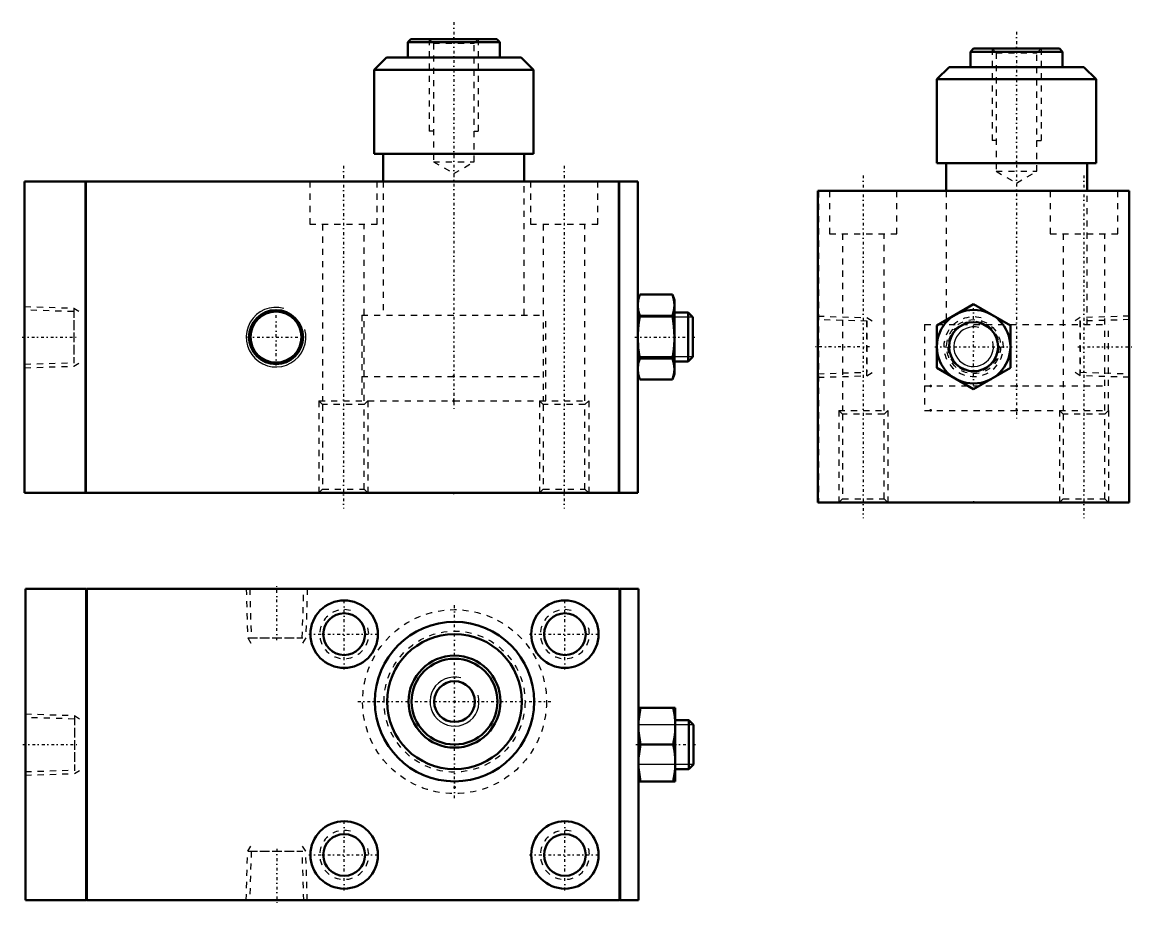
# Model space of a CAD drawing. Header units: millimetres. Extents: x -70 to 111, y -67 to 77.
import ezdxf

# ---------------------------------------------------------------- set-up
doc = ezdxf.new("R2010")
doc.units = ezdxf.units.MM
doc.linetypes.add('Center', pattern=[1.5, 0.45, -0.5, 0.05, -0.5])
doc.linetypes.add('Dashed', pattern=[2, 1, -1])
for name, color, linetype, lineweight in [('2d ConnectionPoints', 7, 'Continuous', 50), ('AM_0', 7, 'Continuous', 50), ('AM_5', 3, 'Continuous', 25), ('AM_7', 7, 'Center', 25), ('AM_9', 6, 'Dashed', 25)]:
    doc.layers.add(name, color=color, linetype=linetype, lineweight=lineweight)

# ---------------------------------------------------------------- blocks, each defined once
blk = doc.blocks.new('1_NPS_AH18RA_0_rod__0_in_JSP_AH18RA_0__0')
at = {"layer": 'AM_0'}
for p, q in [((-7, 74), (-7.5, 73.5)), ((-7.5, 73.5), (7.5, 73.5)), ((-7.5, 73.5), (-7.5, 71)), ((-7, 74), (7, 74)), ((7.5, 73.5), (7, 74)), ((7.5, 71), (7.5, 73.5)), ((-11, 71), (-13, 69)), ((-11, 71), (11, 71)), ((13, 69), (11, 71)), ((-13, 69), (13, 69)), ((-13, 69), (-13, 55.3)), ((13, 55.3), (13, 69)), ((-13, 55.3), (13, 55.3)), ((-11.5, 55.3), (-11.5, 50.8)), ((11.5, 50.8), (11.5, 55.3))]:
    blk.add_line(p, q, dxfattribs=at)
at = {"layer": 'AM_5', "linetype": 'Dashed'}
for p, q in [((-4, 74), (-4, 59)), ((4, 74), (4, 59)), ((-3.3235, 59), (-4, 59)), ((3.3235, 59), (4, 59))]:
    blk.add_line(p, q, dxfattribs=at)
at = {"layer": 'AM_9'}
for p, q in [((-4, 74), (-3.3235, 73.3235)), ((-3.3235, 73.3235), (-3.3235, 54)), ((-3.3235, 73.3235), (3.3235, 73.3235)), ((3.3235, 73.3235), (4, 74)), ((3.3235, 54), (3.3235, 73.3235)), ((-3.3235, 54), (3.3235, 54)), ((-3.3235, 54), (0, 52.0812)), ((0, 52.0812), (3.3235, 54)), ((-11.5, 50.8), (-11.5, 29)), ((11.5, 29), (11.5, 50.8)), ((-15, 29), (15, 29)), ((-15, 29), (-15, 19)), ((15, 19), (15, 29)), ((-15, 19), (15, 19))]:
    blk.add_line(p, q, dxfattribs=at)
blk = doc.blocks.new('2_NPS_AH18RA_4_body__0_in_JSP_AH18RA_0__0')
at = {"layer": 'AM_0'}
for p, q in [((-70, 50.8), (-60.1, 50.8)), ((-70, 50.8), (-70, 0)), ((-60.1, 50.8), (-60.1, 0)), ((-60.1, 50.7), (-60, 50.7)), ((-60, 50.8), (-60, 0)), ((-60, 50.8), (26.9, 50.8)), ((26.9, 50.8), (26.9, 0)), ((26.9, 50.7), (27, 50.7)), ((27, 50.8), (27, 0)), ((27, 50.8), (30, 50.8)), ((30, 50.8), (30, 0)), ((30.34, 32.33), (30, 31.4)), ((35.66, 32.33), (30.34, 32.33)), ((36, 31.4), (35.66, 32.33)), ((36, 19.4), (36, 31.4)), ((38.23, 29.4), (36, 29.4)), ((39, 28.63), (38.23, 29.4)), ((38.23, 29.4), (38.23, 21.4)), ((35.66, 28.86), (30.34, 28.86)), ((39, 28.63), (39, 22.17)), ((35.66, 21.94), (30.34, 21.94)), ((38.23, 21.4), (39, 22.17)), ((36, 21.4), (38.23, 21.4)), ((30, 19.4), (30.34, 18.47)), ((35.66, 18.47), (30.34, 18.47)), ((35.66, 18.47), (36, 19.4)), ((-70, 0), (-60.1, 0)), ((-60.1, 0.1), (-60, 0.1)), ((-60, 0), (26.9, 0)), ((26.9, 0.1), (27, 0.1)), ((27, 0), (30, 0))]:
    blk.add_line(p, q, dxfattribs=at)
for points in [[(30.34, 32.33), (30.09, 31.47), (30, 30.6)], [(36, 30.6), (35.91, 31.46), (35.66, 32.33)], [(30, 30.6), (30.09, 29.73), (30.34, 28.86)], [(35.66, 28.86), (35.91, 29.72), (36, 30.6)], [(30.34, 28.86), (30.12, 27.38), (30.01, 25.88), (30, 25.4)], [(36, 25.4), (35.91, 27.13), (35.66, 28.86)], [(30, 25.4), (30.09, 23.67), (30.34, 21.94)], [(35.66, 21.94), (35.88, 23.42), (35.99, 24.92), (36, 25.4)], [(30.34, 21.94), (30.09, 21.08), (30, 20.2)], [(36, 20.2), (35.91, 21.07), (35.66, 21.94)], [(30, 20.2), (30.09, 19.34), (30.34, 18.47)], [(35.66, 18.47), (35.91, 19.33), (36, 20.2)]]:
    blk.add_lwpolyline(points, dxfattribs=at)
for radius in [4.41, 4.16]:
    blk.add_circle((-29, 25.4), radius, dxfattribs=at)
at = {"layer": 'AM_5', "linetype": 'Dashed'}
for p, q in [((-70, 30.39), (-62, 30.14)), ((-62, 30.14), (-62, 20.66)), ((-62, 30.14), (-61, 29.53)), ((-70, 20.41), (-62, 20.66)), ((-62, 20.66), (-61, 21.27)), ((-22, 15), (-22, 0)), ((-14, 15), (-14, 0)), ((14, 15), (14, 0)), ((22, 15), (22, 0))]:
    blk.add_line(p, q, dxfattribs=at)
at = {"layer": 'AM_5'}
for p, q in [((30, 29.4), (30, 28.63)), ((39, 28.63), (30, 28.63)), ((39, 22.17), (30, 22.17)), ((30, 21.4), (30, 22.17))]:
    blk.add_line(p, q, dxfattribs=at)
blk.add_arc((-29, 25.4), 4.86, 75, 15, dxfattribs=at)
at = {"layer": 'AM_7'}
for p, q in [((0, 76.75), (0, 13.21)), ((-18, 53.34), (-18, -2.54)), ((18, 53.34), (18, -2.54)), ((-29, 20.77), (-29, 30.03)), ((-70.4, 25.4), (-61.6, 25.4)), ((-33.63, 25.4), (-24.37, 25.4)), ((29.55, 25.4), (39.45, 25.4))]:
    blk.add_line(p, q, dxfattribs=at)
at = {"layer": 'AM_9'}
for p, q in [((-23.5, 50.8), (-23.5, 43.8)), ((-12.5, 43.8), (-12.5, 50.8)), ((-11.5, 50.8), (-11.5, 29)), ((11.5, 29), (11.5, 50.8)), ((12.5, 50.8), (12.5, 43.8)), ((23.5, 43.8), (23.5, 50.8)), ((-23.5, 43.8), (-12.5, 43.8)), ((-21.4, 43.8), (-21.4, 15)), ((-14.6, 15), (-14.6, 43.8)), ((12.5, 43.8), (23.5, 43.8)), ((14.6, 43.8), (14.6, 15)), ((21.4, 15), (21.4, 43.8)), ((-62, 29.56), (-70, 29.81)), ((-62, 29.56), (-62, 21.24)), ((-15, 29), (15, 29)), ((-15, 29), (-15, 15)), ((15, 15), (15, 29)), ((-70, 20.99), (-62, 21.24)), ((-22, 15), (-21.4, 14.4)), ((-22, 15), (22, 15)), ((-14.6, 14.4), (-14, 15)), ((14, 15), (14.6, 14.4)), ((21.4, 14.4), (22, 15)), ((-21.4, 14.4), (-21.4, 0.6)), ((-14.6, 14.4), (-21.4, 14.4)), ((-14.6, 0.6), (-14.6, 14.4)), ((14.6, 14.4), (14.6, 0.6)), ((21.4, 14.4), (14.6, 14.4)), ((21.4, 0.6), (21.4, 14.4)), ((-21.4, 0.6), (-22, 0)), ((-21.4, 0.6), (-14.6, 0.6)), ((-14, 0), (-14.6, 0.6)), ((14.6, 0.6), (14, 0)), ((14.6, 0.6), (21.4, 0.6)), ((22, 0), (21.4, 0.6))]:
    blk.add_line(p, q, dxfattribs=at)
blk = doc.blocks.new('1_NPS_AH18RA_0_rod__0_in_JSP_AH18RA_0__4')
at = {"layer": 'AM_0'}
for radius in [13, 11, 7.5, 7, 3.32]:
    blk.add_circle((0, 7), radius, dxfattribs=at)
at = {"layer": 'AM_5'}
blk.add_arc((0, 7), 4, 75, 15, dxfattribs=at)
at = {"layer": 'AM_7'}
for p, q in [((0, -8.75), (0, 22.75)), ((-15.75, 7), (15.75, 7))]:
    blk.add_line(p, q, dxfattribs=at)
at = {"layer": 'AM_9'}
for radius in [15, 11.5]:
    blk.add_circle((0, 7), radius, dxfattribs=at)
blk = doc.blocks.new('2_NPS_AH18RA_4_body__0_in_JSP_AH18RA_0__4')
at = {"layer": 'AM_0'}
for p, q in [((-70, 25.4), (-70, -25.4)), ((-60.1, 25.4), (-70, 25.4)), ((-60.1, 25.4), (-60.1, -25.4)), ((26.9, 25.4), (-60, 25.4)), ((-60, 25.4), (-60, -25.4)), ((26.9, 25.4), (26.9, -25.4)), ((30, 25.4), (27, 25.4)), ((27, 25.4), (27, -25.4)), ((30, -25.4), (30, 25.4)), ((-60.1, 25.3), (-60, 25.3)), ((26.9, 25.3), (27, 25.3)), ((30, 6), (36, 6)), ((36, -6), (36, 6)), ((38.23, 4), (36, 4)), ((39, 3.23), (38.23, 4)), ((38.23, 4), (38.23, -4)), ((39, 3.23), (39, -3.23)), ((35.66, 0), (30.34, 0)), ((38.23, -4), (39, -3.23)), ((36, -4), (38.23, -4)), ((36, -6), (30, -6)), ((-60.1, -25.3), (-60, -25.3)), ((26.9, -25.3), (27, -25.3)), ((-70, -25.4), (-60.1, -25.4)), ((-60, -25.4), (26.9, -25.4)), ((27, -25.4), (30, -25.4))]:
    blk.add_line(p, q, dxfattribs=at)
for points in [[(30.34, 6), (30.09, 4.51), (30.02, 3.76), (30, 3)], [(36, 3), (35.98, 3.75), (35.91, 4.5), (35.8, 5.25), (35.66, 6)], [(30, 3), (30.02, 2.25), (30.09, 1.5), (30.2, 0.75), (30.34, 0)], [(35.66, 0), (35.91, 1.49), (35.98, 2.24), (36, 3)], [(30.34, 0), (30.09, -1.49), (30.02, -2.24), (30, -3)], [(36, -3), (35.98, -2.25), (35.91, -1.5), (35.8, -0.75), (35.66, 0)], [(30, -3), (30.02, -3.75), (30.09, -4.5), (30.2, -5.25), (30.34, -6)], [(35.66, -6), (35.91, -4.51), (35.98, -3.76), (36, -3)]]:
    blk.add_lwpolyline(points, dxfattribs=at)
for centre, radius in [((-18, 18), 5.5), ((18, 18), 5.5), ((-18, 18), 3.4), ((18, 18), 3.4), ((-18, -18), 5.5), ((18, -18), 5.5), ((-18, -18), 3.4), ((18, -18), 3.4)]:
    blk.add_circle(centre, radius, dxfattribs=at)
at = {"layer": 'AM_5', "linetype": 'Dashed'}
for p, q in [((-33.99, 25.4), (-33.74, 17.4)), ((-24.01, 25.4), (-24.26, 17.4)), ((-33.74, 17.4), (-24.26, 17.4)), ((-33.74, 17.4), (-33.13, 16.4)), ((-24.26, 17.4), (-24.87, 16.4)), ((-70, 4.99), (-62, 4.74)), ((-62, 4.74), (-62, -4.74)), ((-62, 4.74), (-61, 4.13)), ((-70, -4.99), (-62, -4.74)), ((-62, -4.74), (-61, -4.13)), ((-33.99, -25.4), (-33.74, -17.4)), ((-33.74, -17.4), (-33.13, -16.4)), ((-33.74, -17.4), (-24.26, -17.4)), ((-24.26, -17.4), (-24.87, -16.4)), ((-24.01, -25.4), (-24.26, -17.4))]:
    blk.add_line(p, q, dxfattribs=at)
at = {"layer": 'AM_5'}
for p, q in [((30, 4), (30, 3.23)), ((39, 3.23), (30, 3.23)), ((39, -3.23), (30, -3.23)), ((30, -4), (30, -3.23))]:
    blk.add_line(p, q, dxfattribs=at)
at = {"layer": 'AM_5', "linetype": 'Dashed'}
for centre in [(-18, 18), (18, 18), (-18, -18), (18, -18)]:
    blk.add_arc(centre, 4, 75, 15, dxfattribs=at)
at = {"layer": 'AM_7'}
for p, q in [((-29, 17), (-29, 25.8)), ((-18, 12.22), (-18, 23.78)), ((18, 12.22), (18, 23.78)), ((-23.78, 18), (-12.22, 18)), ((12.22, 18), (23.78, 18)), ((-70.4, 0), (-61.6, 0)), ((29.55, 0), (39.45, 0)), ((-18, -23.78), (-18, -12.22)), ((18, -23.78), (18, -12.22)), ((-29, -17), (-29, -25.8)), ((-23.78, -18), (-12.22, -18)), ((12.22, -18), (23.78, -18))]:
    blk.add_line(p, q, dxfattribs=at)
at = {"layer": 'AM_9'}
for p, q in [((-33.41, 25.4), (-33.16, 17.4)), ((-24.84, 17.4), (-24.59, 25.4)), ((-33.16, 17.4), (-24.84, 17.4)), ((-62, 4.16), (-70, 4.41)), ((-62, 4.16), (-62, -4.16)), ((-70, -4.41), (-62, -4.16)), ((-33.16, -17.4), (-33.41, -25.4)), ((-33.16, -17.4), (-24.84, -17.4)), ((-24.59, -25.4), (-24.84, -17.4))]:
    blk.add_line(p, q, dxfattribs=at)
blk.add_circle((0, 7), 15, dxfattribs=at)
blk = doc.blocks.new('1_NPS_AH18RA_0_rod__0_in_JSP_AH18RA_0__2')
at = {"layer": 'AM_0'}
for p, q in [((0, 74), (-0.5, 73.5)), ((-0.5, 73.5), (-0.5, 71)), ((-0.5, 73.5), (14.5, 73.5)), ((0, 74), (14, 74)), ((14.5, 73.5), (14, 74)), ((14.5, 71), (14.5, 73.5)), ((-4, 71), (-6, 69)), ((-4, 71), (18, 71)), ((20, 69), (18, 71)), ((-6, 69), (20, 69)), ((-6, 69), (-6, 55.3)), ((20, 55.3), (20, 69)), ((-6, 55.3), (20, 55.3)), ((-4.5, 55.3), (-4.5, 50.8)), ((18.5, 50.8), (18.5, 55.3))]:
    blk.add_line(p, q, dxfattribs=at)
at = {"layer": 'AM_5', "linetype": 'Dashed'}
for p, q in [((3, 74), (3, 59)), ((11, 74), (11, 59)), ((3.6765, 59), (3, 59)), ((10.3235, 59), (11, 59))]:
    blk.add_line(p, q, dxfattribs=at)
at = {"layer": 'AM_9'}
for p, q in [((3, 74), (3.6765, 73.3235)), ((3.6765, 73.3235), (3.6765, 54)), ((3.6765, 73.3235), (10.3235, 73.3235)), ((10.3235, 73.3235), (11, 74)), ((10.3235, 54), (10.3235, 73.3235)), ((3.6765, 54), (7, 52.0812)), ((3.6765, 54), (10.3235, 54)), ((7, 52.0812), (10.3235, 54)), ((-4.5, 50.8), (-4.5, 29)), ((18.5, 29), (18.5, 50.8)), ((-8, 29), (22, 29)), ((-8, 29), (-8, 19)), ((22, 19), (22, 29)), ((-8, 19), (22, 19))]:
    blk.add_line(p, q, dxfattribs=at)
blk = doc.blocks.new('2_NPS_AH18RA_4_body__0_in_JSP_AH18RA_0__2')
at = {"layer": 'AM_0'}
for p, q in [((-25.4, 50.8), (25.4, 50.8)), ((-25.4, 50.8), (-25.4, 0)), ((25.4, 50.8), (25.4, 0)), ((-6, 28.86), (0, 32.33)), ((0, 32.33), (6, 28.86)), ((-6, 21.94), (-6, 28.86)), ((6, 28.86), (6, 21.94)), ((0, 18.47), (-6, 21.94)), ((6, 21.94), (0, 18.47)), ((-25.4, 0), (25.4, 0))]:
    blk.add_line(p, q, dxfattribs=at)
for radius in [6, 4]:
    blk.add_circle((0, 25.4), radius, dxfattribs=at)
at = {"layer": 'AM_5', "linetype": 'Dashed'}
for p, q in [((-25.4, 30.39), (-17.4, 30.14)), ((-17.4, 20.66), (-17.4, 30.14)), ((-17.4, 30.14), (-16.4, 29.53)), ((17.4, 30.14), (16.4, 29.53)), ((25.4, 30.39), (17.4, 30.14)), ((17.4, 20.66), (17.4, 30.14)), ((-25.4, 20.41), (-17.4, 20.66)), ((-17.4, 20.66), (-16.4, 21.27)), ((17.4, 20.66), (16.4, 21.27)), ((25.4, 20.41), (17.4, 20.66)), ((-22, 15), (-22, 0)), ((-14, 15), (-14, 0)), ((14, 15), (14, 0)), ((22, 15), (22, 0))]:
    blk.add_line(p, q, dxfattribs=at)
blk.add_arc((0, 25.4), 4.86, 75, 15, dxfattribs=at)
at = {"layer": 'AM_5'}
blk.add_arc((0, 25.4), 3.23, 75, 15, dxfattribs=at)
at = {"layer": 'AM_7'}
for p, q in [((7, 76.75), (7, 13.21)), ((-18, 53.34), (-18, -2.54)), ((18, 53.34), (18, -2.54)), ((0, 19.1), (0, 31.7)), ((-17, 25.4), (-25.8, 25.4)), ((-6.3, 25.4), (6.3, 25.4)), ((17, 25.4), (25.8, 25.4))]:
    blk.add_line(p, q, dxfattribs=at)
at = {"layer": 'AM_9'}
for p, q in [((-25.3, 50.7), (-25.3, 0.1)), ((25.3, 50.7), (-25.3, 50.7)), ((-23.5, 50.8), (-23.5, 43.8)), ((-12.5, 43.8), (-12.5, 50.8)), ((-4.5, 50.8), (-4.5, 29)), ((12.5, 50.8), (12.5, 43.8)), ((18.5, 29), (18.5, 50.8)), ((23.5, 43.8), (23.5, 50.8)), ((25.3, 0.1), (25.3, 50.7)), ((-23.5, 43.8), (-12.5, 43.8)), ((-21.4, 43.8), (-21.4, 15)), ((-14.6, 15), (-14.6, 43.8)), ((12.5, 43.8), (23.5, 43.8)), ((14.6, 43.8), (14.6, 15)), ((21.4, 15), (21.4, 43.8)), ((-17.4, 29.56), (-25.4, 29.81)), ((-17.4, 29.56), (-17.4, 21.24)), ((-8, 29), (22, 29)), ((-8, 29), (-8, 15)), ((25.4, 29.81), (17.4, 29.56)), ((17.4, 29.56), (17.4, 21.24)), ((22, 15), (22, 29)), ((-25.4, 20.99), (-17.4, 21.24)), ((17.4, 21.24), (25.4, 20.99)), ((-22, 15), (-14, 15)), ((-22, 15), (-21.4, 14.4)), ((-14.6, 14.4), (-14, 15)), ((-8, 15), (22, 15)), ((14, 15), (14.6, 14.4)), ((21.4, 14.4), (22, 15)), ((-21.4, 14.4), (-21.4, 0.6)), ((-14.6, 14.4), (-21.4, 14.4)), ((-14.6, 0.6), (-14.6, 14.4)), ((14.6, 14.4), (14.6, 0.6)), ((21.4, 14.4), (14.6, 14.4)), ((21.4, 0.6), (21.4, 14.4)), ((-25.3, 0.1), (25.3, 0.1)), ((-21.4, 0.6), (-22, 0)), ((-21.4, 0.6), (-14.6, 0.6)), ((-14, 0), (-14.6, 0.6)), ((14.6, 0.6), (14, 0)), ((14.6, 0.6), (21.4, 0.6)), ((22, 0), (21.4, 0.6))]:
    blk.add_line(p, q, dxfattribs=at)
for radius in [4.41, 4.16]:
    blk.add_circle((0, 25.4), radius, dxfattribs=at)

msp = doc.modelspace()

# ---------------------------------------------------------------- linework, layer by layer
at = {"layer": '2d ConnectionPoints'}
for p in [(0, 19), (0, 19), (77.79, 17.44), (91.79, 17.44), (0, 15), (0, 15), (77.79, 13.44), (91.79, 13.44), (0, 0), (84.79, -1.56), (0.12, -34.03), (0.12, -34.03), (0.12, -41.03), (0.12, -48.03), (0.12, -48.03)]:
    msp.add_point(p, dxfattribs=at)

# ---------------------------------------------------------------- block references
for name, p in [('2_NPS_AH18RA_4_body__0_in_JSP_AH18RA_0__0', (0, 0)), ('2_NPS_AH18RA_4_body__0_in_JSP_AH18RA_0__2', (84.79, -1.56)), ('1_NPS_AH18RA_0_rod__0_in_JSP_AH18RA_0__0', (0, 0)), ('1_NPS_AH18RA_0_rod__0_in_JSP_AH18RA_0__2', (84.79, -1.56)), ('2_NPS_AH18RA_4_body__0_in_JSP_AH18RA_0__4', (0.12, -41.03)), ('1_NPS_AH18RA_0_rod__0_in_JSP_AH18RA_0__4', (0.12, -41.03))]:
    msp.add_blockref(name, p)

doc.saveas('drawing.dxf')
